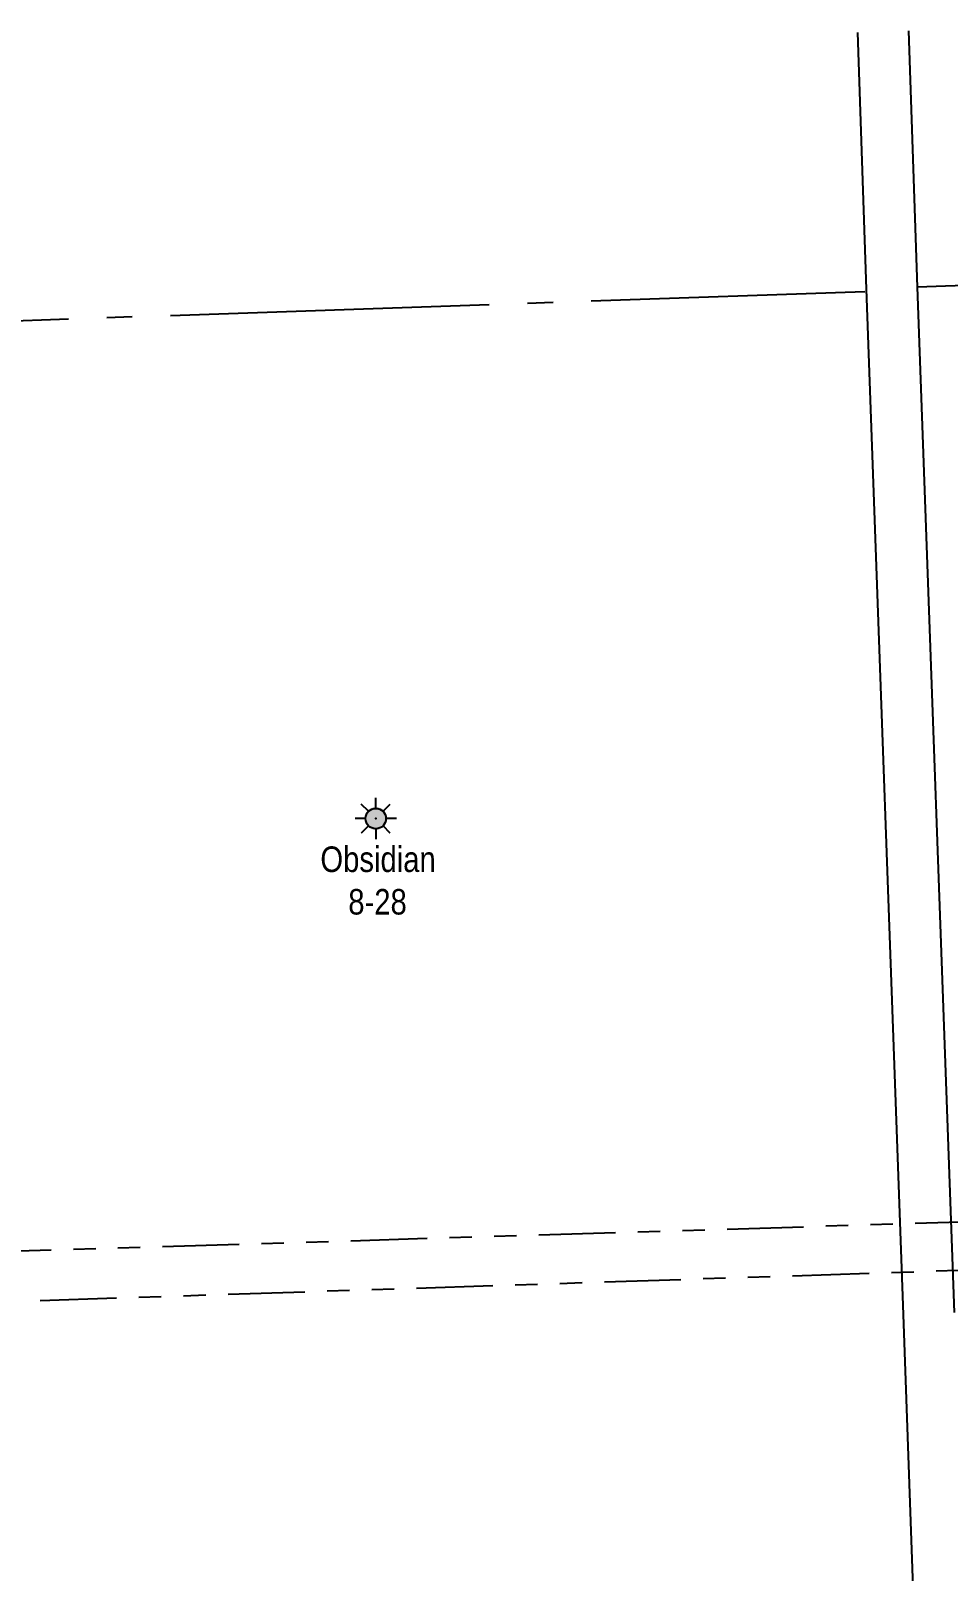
# Model space of a CAD drawing. Extents: x 645834 to 657998, y 5833506 to 5835591.
# Drawn here: x 648948 to 649308, y 5834758 to 5835362 of the extents above; entities that cross this region are included whole.
import ezdxf

# ---------------------------------------------------------------- set-up
doc = ezdxf.new("R2010")
doc.units = 0
doc.header["$LTSCALE"] = 5
doc.header["$PDSIZE"] = 0.5
doc.linetypes.add('foc-DRILLPATH', pattern=[14.75, 6, -1.75, 1.75, -1.75, 1.75, -1.75])
doc.linetypes.add('foc-QUARTERLINE', pattern=[33, 25, -3, 2, -3])
for name, color, linetype in [('AS-DRILL-T', 8, 'Continuous'), ('F-WS-S', 8, 'Continuous'), ('L-SEC', 7, 'Continuous'), ('L-SECQ', 8, 'foc-QUARTERLINE'), ('P-PDRILLPATH', 12, 'foc-DRILLPATH')]:
    doc.layers.add(name, color=color, linetype=linetype)
doc.layers.add('oil_and_gas_wells_dh', color=7, linetype='Continuous', true_color=0x047e0d)
doc.layers.add('oil_and_gas_wells_pt', color=7, linetype='Continuous', true_color=0x53dfc1)
doc.styles.add('175L', font='ARIALN.TTF', dxfattribs={"height": 20})

# ---------------------------------------------------------------- blocks, each defined once
blk = doc.blocks.new('GAS')
h = blk.add_hatch(color=255)
h.dxf.hatch_style = 1
edge = h.paths.add_edge_path()
edge.add_arc((0, 0), 0.9, 0, 360)
for p, q in [((0, 0.81), (0, 1.62)), ((-0.81, 0), (-1.62, 0)), ((-0.57, 0.57), (-1.14, 1.14)), ((0.57, 0.57), (1.14, 1.14)), ((1.62, 0), (0.81, 0)), ((-0.57, -0.57), (-1.14, -1.14)), ((0, -0.81), (0, -1.62)), ((1.14, -1.14), (0.57, -0.57))]:
    blk.add_line(p, q)
blk.add_circle((0, 0), 0.8)

msp = doc.modelspace()

# ---------------------------------------------------------------- linework, layer by layer
at = {"layer": 'L-SEC'}
for p, q in [((649272.366, 5835361.173), (649275.719, 5835260.659)), ((649295.816, 5835261.426), (649292.466, 5835361.867)), ((649275.719, 5835260.659), (649290.211, 5834858.951)), ((649310.306, 5834859.694), (649295.816, 5835261.426)), ((649290.211, 5834858.951), (649304.702, 5834457.244))]:
    msp.add_line(p, q, dxfattribs=at)
at = {"layer": 'L-SECQ'}
for p, q in [((650897.817, 5835322.537), (649295.816, 5835261.426)), ((648508.411, 5835233.388), (649275.239, 5835259.739))]:
    msp.add_line(p, q, dxfattribs=at)
at = {"layer": 'oil_and_gas_wells_dh'}
msp.add_point((649083.573, 5835053.236), dxfattribs=at)
at = {"layer": 'oil_and_gas_wells_pt'}
msp.add_point((649083.573, 5835053.236), dxfattribs=at)
at = {"layer": 'P-PDRILLPATH', "flags": 128}
for points in [[(648123.821, 5834527.654), (648679, 5834818), (648852, 5834881), (652380, 5834990)], [(648163.775, 5834529.217), (648665, 5834855), (652376, 5834977)]]:
    msp.add_lwpolyline(points, dxfattribs=at)

# ---------------------------------------------------------------- texts
at = {"layer": 'AS-DRILL-T', "insert": (649061.523, 5835042.297), "char_height": 10, "attachment_point": 1, "style": '175L', "bg_fill": 2}
msp.add_mtext_dynamic_manual_height_columns('\\pi0.33338;Obsidian\\P\\pi11.275;8-28', width=44.50033, gutter_width=100, heights=[0], dxfattribs=at)

# ---------------------------------------------------------------- next in the draw order: block references
at = {"layer": 'F-WS-S', "xscale": 4.998534999999999, "yscale": 4.998534999999999, "zscale": 4.998534999999999}
msp.add_blockref('GAS', (649083.573, 5835053.236), dxfattribs=at)

doc.saveas('drawing.dxf')
